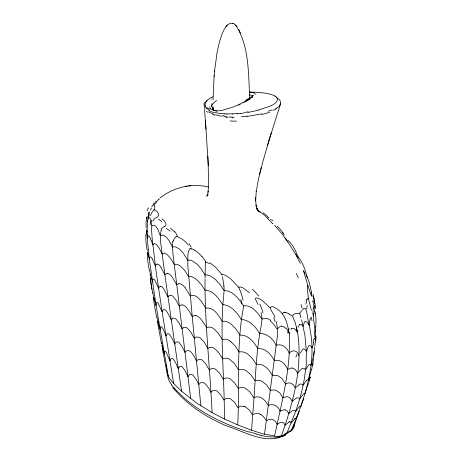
<?xml version="1.0" encoding="UTF-8"?>
<svg xmlns="http://www.w3.org/2000/svg" width="462" height="462" viewBox="0 0 462 462"><rect width="100%" height="100%" fill="white"/><g stroke="black" fill="none" stroke-linecap="round" stroke-linejoin="round"><path stroke-width="0.69" d="M147.378 254.054L147.782 261.417L149.382 270.923M150.664 274.261L150.676 275.248M314.974 313.652L314.986 311.561M146.749 231.976L146.76 231.092M264.518 434.24A53.072 25.635 8.6 0 1 262.266 433.645L250.745 429.955L237.693 424.89C239.726 387.549 236.336 349.434 242.55 312.416M314.841 346.084C316.447 335.539 314.004 325.121 313.184 314.697C312.728 310.966 313.536 301.368 314.709 312.058M205.041 277.801L205.376 261.007L201.906 256.329M255.688 197.517L255.636 200.924L256.254 191.291L256.208 191.69L258.322 179.787L262.601 162.543L269.404 139.114L267.515 145.339M242.666 311.954L243.601 305.832L240.823 301.703L236.573 296.685L232.288 293.052L228.315 291.112L224.099 290.558L224.064 286.844M294.254 424.393C290.61 437.196 272.54 438.704 261.636 435.487M213.017 99.804L214.154 75.318M146.766 230.677L146.783 229.868M291.811 429.256C301.611 406.156 310.164 382.01 311.815 356.779C312.306 348.92 311.942 341.014 310.724 333.235C309.944 328.141 308.218 322.534 310.701 317.683A1.992 1.051 -84.2 0 1 311.128 317.354L311.706 317.4M205.018 278.956C204.666 323.591 210.089 368.093 212.087 412.63L224.393 418.965L237.693 424.89M281.606 435.152C291.903 406.335 300.381 376.004 298.908 345.12C298.539 337.93 297.58 330.723 295.495 323.81C294.225 318.33 288.802 313.507 298.077 313.479M315.569 331.612L315.586 326.761M145.848 234.338L145.969 242.365L147.003 249.544M160.256 234.921L160.626 242.244L165.35 278.164L181.549 391.216L195.946 402.581L212.087 412.63M224.053 291.401L223.637 295.605M315.806 327.084L316.02 319.005L315.217 312.716M251.605 430.261L252.639 414.749C255.573 385.608 255.301 355.913 260.938 327.096M316.147 335.972L315.725 340.962M172.528 244.265L172.863 252.968L190.679 398.735M294.675 423.452L294.56 424.376L294.923 423.331M214.472 71.772L217.1 52.385L219.346 42.383L222.147 33.726L224.359 29.048L227.304 25.064L230.255 23.279L232.727 23.319M173.677 383.547L169.115 377.824A52.714 25.601 8.3 0 1 168.399 376.64L156.064 305.44L149.463 260.262L147.748 243.347L147.118 230.14L147.725 220.079L148.146 218.48L149.122 217.59L149.873 217.96L150.543 219.34L151.784 225.941L151.623 230.879L152.16 238.461L156.098 271.483L162.618 314.945L173.677 383.547L181.549 391.216M214.073 76.259L214.553 70.853M314.172 351.253L313.502 356.612M314.755 347.031L314.379 350.45M313.767 358.171L311.671 369.398M167.117 372.072L167.302 374.139L168.393 376.64M146.951 232.011L147.06 231.139M147.343 221.552L147.465 220.599M148.481 214.951L148.672 214.143M314.316 350.964L313.842 354.793L311.001 365.494L310.279 364.454L309.095 364.599A2.83 1.011 -58.4 0 0 308.576 365.026L305.59 369.808L304.181 379.816L302.165 389.651L299.486 399.774L296.009 410.545L287.035 432.744L284.257 434.176M297.799 330.22L297.54 332.513L294.906 329.111L293.572 328.332L292.382 328.257A1.992 1.646 -58.4 0 0 291.672 328.586M148.724 213.715L148.908 212.503M223.521 296.385C219.721 337.087 224.636 378.199 224.393 418.965M147.211 216.112L146.038 221.835L146.125 227.864M305.977 304.175L306.554 301.068M167.925 375.467C167.4 379.077 169.918 382.253 171.824 385.031M312.439 345.865C311.798 351.334 311.966 344.871 309.182 345.559A1.877 0.993 -65.9 0 0 308.651 345.951C304.406 353.084 307.467 361.96 305.59 369.808L304.308 368.497L302.789 368.364A2.83 1.519 -42.9 0 0 302.067 368.659L300.213 370.131L297.73 373.152L295.247 369.415L292.151 368.041M148.839 212.849L147.927 218.93L149.388 214.16M312.653 365.43L313.109 363.172M276.721 108.12C280.942 106.404 282.322 100.294 277.535 98.389M172.834 242.071L173.377 240.234M313.121 342.371L313.842 339.737M261.082 326.507L262.041 319.103L261.088 312.676M146.743 217.51L146.419 218.826M259.563 174.278L261.238 167.556M308.968 381.808L310.262 376.963L310.054 377.783M309.546 379.816L309.754 378.996M207.386 195.362L208.212 191.256L208.079 192.175L208.68 182.034L207.883 156.375M303.563 399.024L300.675 406.687L300.496 406.156L299.821 406.416A2.581 0.422 -51 0 0 299.226 406.947M306.768 300.179L307.178 299.07M298.383 327.125L299.237 325.132A2.518 1.877 -74.8 0 1 299.578 324.734M274.855 317.637C275.306 314.709 267.198 307.588 271.904 306.537C274.671 306.993 276.929 308.911 279.106 310.556C285.914 316.008 287.705 325.479 289.258 333.651C291.193 368.254 281.676 402.333 274.584 435.909L264.518 434.245L277.471 335.447L277.552 328.626L276.23 321.685M150.173 274.347L150.369 275.797M271.275 132.981L269.161 139.917L280.63 103.586M308.102 384.557L308.697 382.703M289.218 333.321L289.322 333.01M298.631 412.439L298.891 411.821M298.481 412.901L298.175 413.802M297.742 415.101L297.886 414.674M297.326 416.343L297.459 415.933M296.789 417.919L296.922 417.533M296.402 419.057L296.656 418.301M296.148 419.791L295.045 422.984M148.868 213.611L148.972 213.317M255.255 94.514C255.203 91.944 251.132 92.608 249.284 92.209M161.019 230.405L161.625 229.077M207.542 194.849L207.733 194.335L206.837 196.569M149.18 212.763L149.44 212.127M152.882 221.223C153.719 219.167 155.469 217.463 157.663 216.955C160.528 214.992 156.612 209.91 153.846 209.684M286.862 433.119L285.545 434.852A4.048 2.333 60 0 1 284.915 434.973M300.225 353.182L302.87 349.203A1.877 1.201 -55.6 0 1 303.522 348.914L304.943 349.405L306.352 351.466L304.978 335.678L301.599 319.785M252.743 96.783C253.488 95.103 250.606 95.189 249.572 94.987M154.042 209.615C156.121 207.068 153.892 202.165 151.738 206.722M155.954 202.131L158.691 199.445M154.932 202.957L153.627 204.701M155.509 202.131L156.087 201.449M290.921 329.4L291.678 328.598M205.457 102.414L207.086 100.699M190.223 248.186L188.762 250.756L187.913 254.285L187.815 265.327L191.892 312.855L200.843 405.884M153.43 203.361L153.759 202.945M314.518 338.346L314.957 338.045L315.257 338.375M302.339 310.094C307.496 301.946 307.484 323.302 309.361 325.687M301.9 310.626L300.722 312M298.446 313.415L299.636 313.236L300.444 312.312M227.125 25.248L225.854 26.738M306.335 380.676L303.136 385.268L302.021 384.159L300.554 384.014A3.061 1.426 -35.9 0 0 299.572 384.349L295.276 387.918L293 384.407L289.969 382.929A3.615 2.212 -4.8 0 0 288.917 382.882L285.389 383.951L282.167 378.753L278.147 375.814A5.567 3.529 20.4 0 0 276.796 375.392L272.372 375.519C270.189 371.419 267.238 367.423 262.976 365.327A8.281 5.169 34 0 0 261.377 364.691L258.628 364.223L256.364 364.397L252.316 358.443L248.03 354.325A10.43 6.283 41.4 0 0 240.535 351.801L239.131 352.004L234.939 345.715L230.694 341.499M277.552 328.626L280.353 326.334A2.76 2.379 -18.2 0 1 281.658 326.12M299.22 406.958L295.709 411.399L294.935 410.389L293.514 410.256A2.581 0.993 -32.2 0 0 292.602 410.585L288.779 413.554L287.225 410.943L284.944 409.777M151.784 225.941L153.679 225.138L155.729 226.189L157.785 229.256L160.233 235.487L163.034 235.123L166.124 236.896L169.08 240.604L172.442 247.014L174.11 246.731L175.982 247.031L179.885 249.359L183.651 253.661L187.601 260.221L189.818 260.158L192.105 260.759L196.985 264.027L200.982 268.584L205.088 274.948L207.553 275.075L210.025 275.814L215.159 279.192L219.687 284.084L224.099 290.558M207.964 194.843L208.264 194.548M294.779 418.757L291.251 423.007L290.685 421.962L289.46 421.829M252.31 97.274L251.819 97.696M247.453 100.468L247.863 100.127M247.944 100.058L248.516 99.573L240.898 103.604L232.998 107.115L221.8 110.487L217.065 110.944L213.317 110.435L210.764 108.98L209.656 106.705M299.122 411.532L296.113 418.855L295.934 418.127L295.23 418.376A2.119 0.381 -48.7 0 0 294.779 418.763M160.175 197.909C173.62 187.237 191.678 182.958 208.449 187.035M289.709 431.029L287.035 432.744M158.864 199.33L159.633 198.839M176.097 236.891L176.981 236.434L182.155 239.079L185.597 241.822L188.346 245.01M209.817 262.722L215.725 267.331L221.8 274.364L225.583 275.283L230.411 278.626L238.721 287.283L240.442 286.948L242.694 287.716L249.411 292.741M285.811 434.702C266.684 445.795 244.092 431.352 225.531 425.485C205.469 416.782 186.538 404.383 172.615 387.323M243.243 102.864L243.734 102.604M164.114 226.617C168.722 225.745 164.212 220.241 161.891 218.797M288.86 422.054L285.071 425.231L283.784 423.036L281.999 422.285A2.171 1.172 -10.6 0 0 281.191 422.314L279.354 422.949L277.246 424.411L275.34 421.332L272.84 419.571A3.39 2.044 16.2 0 0 271.766 419.288L268.994 419.479L266.366 420.726L263.455 416.608L260.562 414.327M239.657 104.701L240.182 104.441M238.6 105.215L239.131 104.961M273.585 109.927L272.788 110.303M212.976 96.754L212.173 97.101A13.132 5.036 -12.9 0 0 209.967 98.233L207.588 99.948A19.242 7.334 -13.1 0 0 206.295 101.282A18.301 6.93 -13.5 0 0 205.475 102.535L205.001 104.458L205.376 106.248A42.885 15.979 -19.3 0 0 206.67 108.541M205.625 308.235C213.687 306.433 218.717 315.685 222.268 321.419L223.354 321.252A11.4 6.607 46.6 0 1 231.139 324.093L235.562 328.644L239.917 335.129C248.215 334.494 254.129 342.278 257.842 348.671C265.39 347.851 271.223 354.493 274.307 360.608L278.309 360.435A5.815 3.811 17.9 0 1 279.695 360.799C283.558 362.173 286.001 365.823 287.612 369.409L291.112 368.07A3.644 2.345 -10.3 0 1 292.151 368.047M258.755 110.02C263.271 107.854 280.942 104.891 276.802 97.124M261.925 113.848L246.922 116.43M178.609 283.789L176.715 284.829L172.482 277.495A10.187 3.904 63.4 0 0 167.284 273.238M247.782 112.485L256.012 110.747A34.812 10.418 -19.6 0 0 258.766 109.973M185.123 186.423L187.283 186.076M157.178 264.125L156.173 264.639L155.359 266.083L152.235 258.818M240.315 113.548L237.214 113.831M190.916 185.689L188.721 185.897M284.269 312.3L285.551 312.428M232.426 114.091L233.212 114.062M206.814 195.605L207.259 195.599M249.746 91.996C258.293 92.406 267.261 92.464 275.208 96.009M232.669 117.094L229.14 116.961M226.773 114.079L227.437 114.102M281.658 326.108L283.604 326.726L285.539 328.234M195.391 315.54L193.769 315.708L192.244 316.568L189.391 311.463L186.712 307.825A8.662 3.823 59.4 0 0 182.478 304.88M227.067 116.822L223.735 116.505M182.49 304.92L180.729 305.134L179.308 306.277L176.224 300.525L173.088 296.488A8.12 3.147 63.1 0 0 171.679 295.449L169.502 295.27L167.954 296.841L163.744 288.935A8.131 2.628 66.2 0 0 160.764 286.255M160.776 286.284L159.523 286.671L158.558 288.455L155.157 280.85A6.289 1.426 69.8 0 0 153.569 279.042L152.766 279.689L152.425 282.034L150.196 274.341M216.869 111.128L213.767 110.031L212.266 108.154M221.858 116.245L215.009 114.738M259.713 435.054L255.931 434.101M214.974 112.468L216.066 112.745A89.674 35.274 -24.2 0 0 220.357 113.519M244.04 406.312L240.725 406.179L237.913 407.53L234.309 402.136L230.7 398.989A5.89 3.43 45.3 0 0 229.36 398.411L226.311 398.4L223.81 399.988L220.287 394.253L216.88 390.991A5.492 3.003 50.2 0 0 215.65 390.419L212.907 390.529L210.73 392.313C209.084 388.276 203.407 377.962 198.764 384.54L195.9 378.938L192.931 375.173A5.18 2.316 59.1 0 0 191.909 374.486L189.755 374.445L187.959 376.68L185.227 370.951L182.502 367.134A5.238 2.05 62.7 0 0 181.589 366.453L179.735 366.453L178.28 368.763L175.71 362.959L173.25 359.147A5.203 1.715 65.7 0 0 172.47 358.483L170.98 358.564L169.987 360.995L165.933 351.749A4.1 0.947 69 0 0 165.413 351.195C163.998 350.825 164.53 353.494 164.403 354.314L161.989 345.709L162.872 349.174M249.105 432.126C222.511 423.793 196.362 411.244 176.859 390.887M233.304 23.527C234.251 23.862 235.037 24.55 235.747 25.243C249.717 46.558 248.181 74.677 249.85 99.197M232.675 23.296L233.379 23.556M213.444 114.235L208.42 111.856M191.539 248.648L194.462 250.046M289.2 313.865L286.434 312.682A12.901 11.533 -58.2 0 0 285.585 312.335M245.455 406.889L249.145 409.84L252.639 414.749L255.538 413.542L258.795 413.623A5.457 3.361 32 0 1 260.562 414.333M276.865 97.99L277.206 98.187M209.326 110.233L206.884 108.449M263.04 212.803L266.366 215.263L268.936 218.058M258.062 210.655L258.397 210.874M170.363 228.118L174.688 231.953M258.512 210.949L260.158 212.116M270.68 320.316L268.514 318.982L266.47 318.358L264.449 318.405L262.041 319.103L257.617 312.999L253.02 308.593L248.983 306.352L246.512 305.809L243.601 305.832L243.601 305.272M256.855 209.292L258.466 210.505M277.246 226.27L280.913 229.955L284.269 235.002M287.982 240.454C293.07 244.802 295.871 251.137 298.175 257.276M267.596 218.405L272.332 223.377M274.607 225.317L282.288 234.194L286.752 240.535M270.183 307.842L261.942 300.312L258.518 298.29L256.26 297.915L255.232 298.752L258.079 304.498M285.077 237.832L286.024 239.091M311.434 296.142L308.015 286.001L307.444 285.655L307.253 288.253L308.46 298.891L311.4 310.325M297.615 256.329L298.273 257.097M237.023 26.738L235.747 25.243M185.268 287.878L190.356 295.975C194.664 293.561 198.799 298.152 201.213 301.247A19.993 9.846 55.7 0 1 202.743 303.407L204.314 305.89A33.541 16.568 55.7 0 1 205.619 308.235M298.579 257.45C303.211 263.305 305.422 270.628 307.357 277.726M286.122 239.229L297.32 256.86M282.646 232.409L283.177 233.212M161.019 267.44L164.894 274.798L166.851 273.365A12.561 4.868 63.8 0 1 167.325 273.337M258.997 211.948L257.097 208.957L257.415 209.471A25.907 11.55 59.5 0 1 257.548 209.563M308.61 324.307L306.976 322.164L305.625 321.448A2.177 1.507 -78.3 0 0 304.36 322.078L303.239 326.357L301.848 324.757L300.56 324.284A2.056 1.53 -75 0 0 299.578 324.734M272.361 223.429L272.603 223.851M258.293 211.036L256.67 207.906L257.542 209.812L256.023 205.047L256.26 206.329L255.63 200.115L255.642 200.52M306.502 275.571L309.188 282.149L311.642 292.879M300.26 263.38L295.871 254.343M287.139 241.28L287.41 241.857M238.64 29.262L240.517 33.235M304.643 272.759L303.442 270.611L308.015 286.001M150.283 238.415L150.716 239.391A12.266 2.131 72.8 0 1 151.068 240.2M304.706 272.898L305.087 273.735M238.721 287.283L241.493 294.184L243.133 300.179M305.59 274.878L305.711 275.167M299.035 355.867C298.198 350.785 292.198 348.862 289.218 353.407C287.514 348.036 282.005 343.018 276.097 345.385C273.163 338.993 267.042 333.102 259.563 333.529C255.781 326.657 249.411 319.906 241.118 319.392C237.081 312.693 231.052 305.111 222.586 304.608C218.63 298.313 213.225 290.217 204.943 290.2L200.912 284.107L196.437 279.394L192.18 276.871L190.304 276.547L188.744 276.813L184.91 270.796L180.85 266.355L177.2 264.287L175.647 264.235L174.399 264.766L170.686 258.553L167.204 254.556L164.403 253.112L163.184 253.32L162.226 254.094L159.101 248.065L156.37 244.421L154.32 243.468L152.835 245.022L151.062 240.234M311.151 292.336L311.527 293.572M299.803 313.756L300.057 314.553M300.127 314.766L300.652 316.487M300.698 316.643L300.929 317.411M221.8 274.364L221.922 274.815M312.659 300.652L312.739 300.97M311.625 293.971L312.168 296.361M222.447 276.842L224.001 285.851M312.855 301.443L312.947 301.842M158.281 324.364L157.634 321.327L160.095 329.579C160.395 320.495 165.402 334.436 165.968 336.093L167.065 333.766L168.653 333.755A5.971 1.964 65.7 0 1 169.473 334.436L172.037 338.253L174.7 344.017L176.282 341.886L178.268 342.03A6.052 2.362 62.7 0 1 179.233 342.764L182.109 346.65L184.962 352.402C189.703 346.078 194.785 357.369 196.489 361.065L198.487 359.407L201.091 359.5A6.098 3.026 55.1 0 1 202.287 360.175L205.665 363.779L209.263 369.987L211.608 368.543L214.12 368.641A6.376 3.459 50.6 0 1 215.425 369.236L219.485 373.111L223.215 379.123L225.895 377.928L228.678 378.182A6.803 3.933 45.9 0 1 230.093 378.817L234.396 382.646L238.213 388.398L240.702 387.526L243.711 387.71A7.288 4.395 40.8 0 1 245.715 388.525L249.636 391.678L253.823 397.545L256.889 396.76L259.846 397.135A6.381 3.939 33.3 0 1 261.273 397.724L264.859 400.485L268.405 405.555C273.146 402.777 278.621 406.531 280.128 411.238L284.038 409.73A2.726 1.548 -5.8 0 1 284.944 409.771M313.86 300.947L314.385 303.188L313.941 301.282M313.057 302.31L313.132 302.622M313.305 303.401L314.114 307.519M161.486 343.52L157.912 324.26M156.832 317.925L154.683 307.114L153.748 299.682M154.1 300.063L153.644 297.499L156.064 305.44C156.116 304.585 156.006 301.594 157.542 302.558A5.394 1.253 69.2 0 1 158.137 303.234L162.139 311.867L163.329 309.667L165.003 309.748A6.815 2.235 65.9 0 1 166.158 310.776L168.509 314.276L171.24 319.993L172.955 318.07L175.069 318.37A6.976 2.714 62.8 0 1 176.086 319.15L179.1 323.117L182.068 328.886L183.864 327.287L186.29 327.466A6.97 3.09 59.3 0 1 187.428 328.187L190.702 331.93L194.3 338.357L196.46 336.994L198.839 337.202A7.08 3.494 55.3 0 1 200.092 337.866L204.1 342.013L207.888 348.4L209.979 347.384L212.641 347.551A7.392 3.985 50.9 0 1 214.483 348.458L218.786 352.679L222.713 358.945L225.098 358.171L228.043 358.541A7.819 4.505 46.3 0 1 229.539 359.228L234.078 363.167L238.6 369.843L241.239 369.305L243.89 369.681A8.304 4.995 41.3 0 1 245.998 370.593L250.652 374.457L255.047 380.734L257.744 380.313L260.36 380.682A7.352 4.551 34 0 1 262.381 381.52L266.649 384.967L270.403 390.482L272.846 389.963L275.127 390.119A4.943 3.078 20.6 0 1 276.409 390.517L279.845 392.989L282.86 397.794L286.636 396.639A3.251 1.912 -3.7 0 1 287.624 396.714L290.419 398.244L292.221 401.207L296.471 398.03A2.928 1.219 -32.6 0 1 297.187 397.799L298.775 397.909L299.728 398.931L303.199 394.329A2.928 0.52 -52.7 0 1 303.678 393.872L304.475 393.433L304.816 393.936L307.663 385.146A3.251 0.456 -72.9 0 0 307.75 384.65M151.842 289.327L150.306 278.753L152.818 294.051M167.221 373.816L162.422 349.081M150.774 277.905L150.831 278.199M166.378 367.238L166.499 367.862M166.857 369.71L166.978 370.322M166.014 365.367L166.135 365.996M162.549 347.21L162.093 344.785M162.705 348.048L162.867 348.902M161.665 342.481L161.948 344.005M158.264 323.822L157.421 319.075M157.161 317.59L157.294 318.33M147.846 254.395L147.69 253.395M154.06 299.232L153.32 294.64M152.986 292.492L153.095 293.203M147.661 253.234L147.522 252.061L149.376 259.563L149.78 257.346L150.52 256.78A6.89 1.478 70.9 0 1 152.241 258.882M150.439 275.242L150.029 272.233M149.844 270.807L149.936 271.517M162.763 347.493L162.843 348.204M311.278 369.363L311.267 369.987A3.615 0.416 -73.9 0 1 311.157 370.686L308.368 380.359L307.888 379.724L306.999 380.064A3.061 0.733 -54.8 0 0 306.335 380.694M146.679 233.622L146.402 230.919L147.407 238.334L148.325 235.863A7.64 1.577 75.5 0 1 150.277 238.109M147.875 253.546L147.95 254.337M150.826 277.76L150.855 278.124M147.545 249.844L147.609 250.554M204.458 109.09L206.064 129.245M158.258 322.69L158.148 321.061M314.662 305.168L314.824 307.305M205.671 124.243L205.382 120.23L208.362 165.916M148.059 253.909L148.059 254.227M150.133 224.676A21.87 13.161 61.6 0 1 151.911 220.045M158.454 219.155A40.454 17.856 74.6 0 1 161.735 221.864M166.256 228.465A42.596 22.361 69.5 0 1 170.126 231.162M161.509 228.961A15.338 9.506 50.8 0 1 164.154 226.686M160.62 235.118A21.656 12.774 61.3 0 1 161.151 230.521M150.416 215.806A26.906 12.197 76.4 0 1 153.99 210.106M147.003 211.151A40.985 19.699 73.9 0 1 148.579 207.842M150.473 210.164A31.376 10.926 86.4 0 1 151.478 207.981M155.417 203.725A23.262 2.651 -70 0 1 156.196 202.558M154.308 204.048A8.865 0.635 -64.5 0 1 154.146 204.447M296.39 273.527A64.253 10.36 66.9 0 1 298.337 277.824M313.126 296.616A44.947 16.545 68.3 0 1 314.391 301.519M313.149 294.513A27.166 6.116 80.3 0 1 315.638 308.778M307.132 298.989A1.912 1.097 82.1 0 1 308.477 298.833M312.941 313.097A53.194 5.192 74.9 0 1 313.571 315.898M301.132 304.51A61.169 8.258 74 0 1 302.021 308.004M306.15 300.629A12.901 6.422 87.1 0 1 306.398 299.699M306.728 309.084A30.336 8.876 -86.3 0 1 307.184 305.48M308.766 324.185A34.546 26.646 -46 0 1 309.563 325.548M311.157 318.41A11.902 6.168 -80.2 0 1 312.029 320.663M259.835 304.094A39.334 26.346 55.1 0 1 262.953 312.838M252.419 289.362A64.253 55.902 46.2 0 1 258.708 295.946M273.752 317.816A43.89 32.86 48.1 0 1 275.156 321.731M270.195 320.726A27.166 21.373 26.8 0 1 276.692 328.846M294.681 424.387A16.413 11.937 9 0 1 292.492 429.596M292.354 429.643A25.306 20.155 30 0 1 290.419 431.67M270.374 219.652A16.973 4.972 61.6 0 1 273.088 220.749M313.184 345.206A18.341 3.13 -77.5 0 1 313.756 342.273M313.808 339.541A3.078 0.71 -76.7 0 1 314.541 338.213M314.928 331.133A28.494 2.876 -88.6 0 1 314.697 336.7M303.673 398.556A2.726 0.358 -70.6 0 1 303.569 399.012M259.979 211.694A31.347 8.455 48 0 1 267.596 218.122M244.04 406.306A6.312 3.829 40.1 0 1 245.455 406.883M157.149 264.056A9.35 3.003 67.3 0 1 161.03 267.348M288.86 422.054A2.119 0.762 -34.1 0 1 289.466 421.823M205.307 261.867A16.973 13.635 57.4 0 1 209.407 263.773M190.228 248.631A25.907 18.012 60.6 0 1 191.516 249.122M189.085 243.901A21.246 15.46 86.9 0 1 191.233 247.193M194.438 250.109A31.347 25.023 79.4 0 1 201.819 256.445M295.911 357.143A29.233 11.833 -57.8 0 1 297.182 353.875M287.659 333.119A11.902 9.431 -56.2 0 1 289.137 328.603M285.897 327.974A26.455 23.187 -15.8 0 1 289.316 333.281M282.49 436.024A16.413 10.666 15.5 0 1 274.867 437.162M230.7 341.47A9.794 5.625 46.5 0 0 224.659 339.189L222.366 339.616L217.741 332.53L213.213 328.303A8.628 4.643 51.1 0 0 211.261 327.35L208.905 327.027L206.653 327.72A35.112 17.313 55.4 0 0 205.896 326.311L200.762 318.884A9.032 4.441 55.4 0 0 195.362 315.471M172.043 244.034A22.193 15.292 50 0 1 172.436 241.828M173.568 240.338A12.48 8.928 41.7 0 1 175.97 236.746M174.775 231.791A12.688 8.703 -82.7 0 1 177.304 236.186M240.933 299.561A24.596 12.878 66.2 0 1 241.528 304.1M223.747 285.712A22.725 11.325 67.8 0 1 223.822 286.694M178.557 283.685A10.695 4.747 60.1 0 1 185.308 287.774M285.112 435.135A25.306 19.213 32.3 0 1 282.507 436.44M288.987 314.177A30.336 25.705 -31.2 0 1 292.215 316.031M296.385 330.428A16.043 11.128 -73.4 0 1 296.927 326.877M282.594 313.785A1.912 1.732 -73.1 0 1 284.263 312.191M212.56 109.275A18.878 10.897 0 0 1 212.959 107.045M204.042 103.973A20.917 8.726 -10.4 0 1 204.447 102.477M204.106 105.919A25.162 9.24 -19.6 0 1 204.273 103.985M204.793 106.832A31.641 11.654 -17.1 0 1 205.111 105.706M205.134 108.431A38.733 14.438 -6.4 0 1 204.395 106.93M210.083 109.124A48.337 18.913 -17.2 0 1 206.866 107.582M207.605 112.26A58.287 22.869 -21.8 0 1 206.364 111.094M214.547 115.154A79.32 36.55 -32 0 1 213.011 114.611M224.336 115.8A85.793 42.337 -31.8 0 1 222.453 115.581M227.968 117.562A89.01 24.804 -12.8 0 1 225.901 117.406M234.228 117.798A86.007 37.405 -23.5 0 1 232.011 117.758M236.509 121.148A77.807 30.053 -20.2 0 1 230.053 120.94M247.164 116.141A66.43 24.047 -18.5 0 1 241.395 116.638M269.45 112.249A21.98 5.688 -16.3 0 1 261.694 114.518M271.858 109.858A18.307 6.329 -14.7 0 1 268.318 111.175M275.947 109.009A15.223 5.608 -14.9 0 1 274.053 110.072M276.796 108.12A14.536 4.481 -17.5 0 1 275.514 108.934M211.365 99.035A15.24 4.857 -14.3 0 1 211.694 98.885M274.78 96.154A54.464 13.918 -14 0 1 276.53 97.205M248.313 111.804A65.096 21.783 -20.7 0 1 244.046 112.503M243.514 113.08A58.299 20.576 -21.4 0 1 240.396 113.467M237.687 113.357A93.041 33.969 -22.1 0 1 233.697 113.612M232.75 113.785A78.794 29.782 -22.9 0 1 227.766 113.825M226.859 114.01A95.755 37.151 -23.7 0 1 224.902 113.912M225.069 113.767A83.564 32.583 -23.9 0 1 220.576 113.352M214.408 112.855A69.473 27.166 -23.9 0 1 208.945 110.453M249.74 99.059A15.5 1.288 -26.6 0 1 247.118 100.641M250.883 98.083A17.487 1.715 -25.6 0 1 249.284 99.134M252.385 96.91A21.367 2.732 -21.7 0 1 251.796 97.447M253.563 95.212A21.004 2.339 -25.4 0 1 245.478 100.289M212.67 108.062A19.629 9.852 -5.8 0 1 211.954 103.552M247.135 100.872A15.483 1.513 -26.2 0 1 244.716 102.229M211.198 106.422A22.54 9.228 -21 0 1 216.643 100.404M261.665 435.452A68.105 36.429 2 0 1 259.742 435.013M256.191 433.789A120.738 66.378 1.5 0 1 249.393 431.831M176.79 390.91A143.803 81.89 1 0 1 174.902 388.86M174.809 388.883A111.804 63.508 1.2 0 1 171.673 385.065M213.49 110.106A18.041 10.418 0 0 1 213.421 108.512M213.126 109.835A18.405 10.626 0 0 1 213.248 107.126"/></g></svg>
